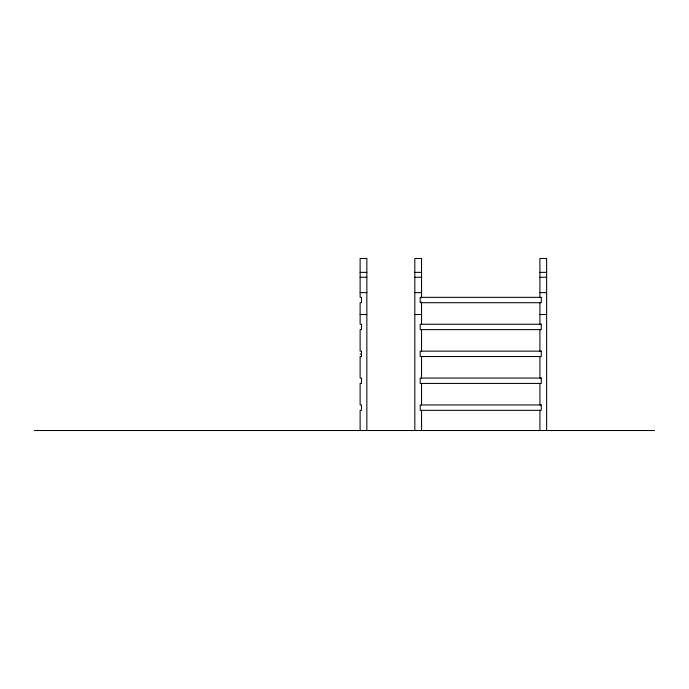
<?xml version="1.0" encoding="UTF-8"?>
<svg xmlns="http://www.w3.org/2000/svg" width="689" height="689" viewBox="0 0 689 689"><rect width="100%" height="100%" fill="white"/><g stroke="black" fill="none" stroke-linecap="round" stroke-linejoin="round"><path stroke-width="1.03" d="M360.123 272.362L366.849 272.362M414.821 272.362L421.547 272.362M539.918 272.362L546.635 272.362M360.123 277.254L366.849 277.254M414.821 277.254L421.547 277.254M539.918 277.254L546.635 277.254M360.123 292.627L366.849 292.627M414.821 292.627L421.547 292.627M539.918 292.627L546.635 292.627M360.123 314.511L366.849 314.511M414.821 314.511L421.547 314.511M539.918 314.511L546.635 314.511M360.123 354.051L361.467 354.051M34.45 430.513L654.55 430.513M546.635 430.513L546.635 258.487L539.918 258.487L539.918 297.347M539.918 302.721L539.918 324.243M539.918 329.626L539.918 351.149M539.918 356.532L539.918 378.054M539.918 383.428L539.918 404.951M539.918 410.334L539.918 430.513M421.547 297.837L421.547 258.487L414.821 258.487L414.821 430.513M421.547 301.971L421.547 324.243M421.547 329.626L421.547 351.149M421.547 356.532L421.547 378.054M421.547 383.428L421.547 404.951M421.547 410.334L421.547 430.513M366.849 430.513L366.849 258.487L360.123 258.487L360.123 297.347L361.467 297.347L361.467 302.721L360.123 302.721L360.123 324.243L361.467 324.243L361.467 329.626L360.123 329.626L360.123 351.149L361.467 351.149L361.467 356.532L360.123 356.532L360.123 378.054L361.467 378.054L361.467 383.428L360.123 383.428L360.123 404.951L361.467 404.951L361.467 410.334L360.123 410.334L360.123 430.513M541.261 297.347L420.195 297.347L420.195 302.721L541.261 302.721L541.261 297.347M541.261 324.243L420.195 324.243L420.195 329.626L541.261 329.626L541.261 324.243M541.261 351.149L420.195 351.149L420.195 356.532L541.261 356.532L541.261 351.149M541.261 378.054L420.195 378.054L420.195 383.428L541.261 383.428L541.261 378.054M541.261 404.951L420.195 404.951L420.195 410.334L541.261 410.334L541.261 404.951"/></g></svg>
